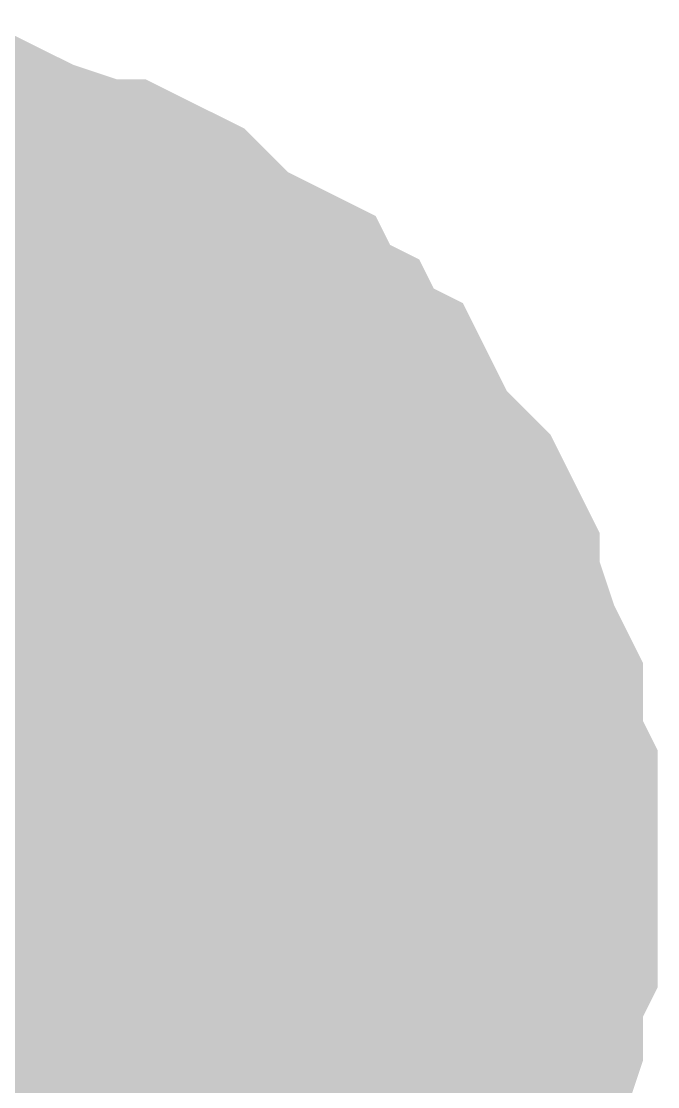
# Model space of a CAD drawing. Header units: inches. Extents: x 0 to 594, y 0 to 420.
# Drawn here: x 197.671 to 198.161, y 254.829 to 255.651 of the extents above; entities that cross this region are included whole.
import ezdxf

# ---------------------------------------------------------------- set-up
doc = ezdxf.new("R2010")
doc.units = ezdxf.units.IN
doc.layers.add('Sheet', color=255, linetype='Continuous')

msp = doc.modelspace()

# ---------------------------------------------------------------- linework, layer by layer
at = {"layer": 'Sheet'}
for points in [[(197.50724, 255.50075, 0.29972, 0.29972, 0), (197.52964, 255.50075, 0.29972, 0.29972, 0), (197.56324, 255.50075, 0.29972, 0.29972, 0), (197.58563, 255.48955, 0.29972, 0.29972, 0), (197.60803, 255.48955, 0.29972, 0.29972, 0), (197.63043, 255.48955, 0.29972, 0.29972, 0), (197.65283, 255.47835, 0.29972, 0.29972, 0), (197.68643, 255.46715, 0.29972, 0.29972, 0), (197.70882, 255.45595, 0.29972, 0.29972, 0), (197.73122, 255.45595, 0.29972, 0.29972, 0), (197.75362, 255.44475, 0.29972, 0.29972, 0), (197.76482, 255.43355, 0.29972, 0.29972, 0), (197.78722, 255.41116, 0.29972, 0.29972, 0), (197.80962, 255.39996, 0.29972, 0.29972, 0), (197.83201, 255.38876, 0.29972, 0.29972, 0), (197.84321, 255.36636, 0.29972, 0.29972, 0), (197.86561, 255.35516, 0.29972, 0.29972, 0), (197.87681, 255.33276, 0.29972, 0.29972, 0), (197.89921, 255.32157, 0.29972, 0.29972, 0), (197.91041, 255.29917, 0.29972, 0.29972, 0), (197.92161, 255.27677, 0.29972, 0.29972, 0), (197.944, 255.25437, 0.29972, 0.29972, 0), (197.9552, 255.24317, 0.29972, 0.29972, 0), (197.9664, 255.22078, 0.29972, 0.29972, 0), (197.9664, 255.19838, 0.29972, 0.29972, 0), (197.9776, 255.17598, 0.29972, 0.29972, 0), (197.9888, 255.14239, 0.29972, 0.29972, 0), (198, 255.11999, 0.29972, 0.29972, 0), (198, 255.09759, 0.29972, 0.29972, 0), (198, 255.07519, 0.29972, 0.29972, 0), (198.0112, 255.05279, 0.29972, 0.29972, 0), (198.0112, 255.0192, 0.29972, 0.29972, 0), (198.0112, 254.9968, 0.29972, 0.29972, 0)], [(197.50724, 255.50075, 0.29972, 0.29972, 0), (197.52964, 255.50075, 0.29972, 0.29972, 0), (197.56324, 255.50075, 0.29972, 0.29972, 0), (197.58563, 255.48955, 0.29972, 0.29972, 0), (197.60803, 255.48955, 0.29972, 0.29972, 0), (197.63043, 255.48955, 0.29972, 0.29972, 0), (197.65283, 255.47835, 0.29972, 0.29972, 0), (197.68643, 255.46715, 0.29972, 0.29972, 0), (197.70882, 255.45595, 0.29972, 0.29972, 0), (197.73122, 255.45595, 0.29972, 0.29972, 0), (197.75362, 255.44475, 0.29972, 0.29972, 0), (197.76482, 255.43355, 0.29972, 0.29972, 0), (197.78722, 255.41116, 0.29972, 0.29972, 0), (197.80962, 255.39996, 0.29972, 0.29972, 0), (197.83201, 255.38876, 0.29972, 0.29972, 0), (197.84321, 255.36636, 0.29972, 0.29972, 0), (197.86561, 255.35516, 0.29972, 0.29972, 0), (197.87681, 255.33276, 0.29972, 0.29972, 0), (197.89921, 255.32157, 0.29972, 0.29972, 0), (197.91041, 255.29917, 0.29972, 0.29972, 0), (197.92161, 255.27677, 0.29972, 0.29972, 0), (197.944, 255.25437, 0.29972, 0.29972, 0), (197.9552, 255.24317, 0.29972, 0.29972, 0), (197.9664, 255.22078, 0.29972, 0.29972, 0), (197.9664, 255.19838, 0.29972, 0.29972, 0), (197.9776, 255.17598, 0.29972, 0.29972, 0), (197.9888, 255.14239, 0.29972, 0.29972, 0), (198, 255.11999, 0.29972, 0.29972, 0), (198, 255.09759, 0.29972, 0.29972, 0), (198, 255.07519, 0.29972, 0.29972, 0), (198.0112, 255.05279, 0.29972, 0.29972, 0), (198.0112, 255.0192, 0.29972, 0.29972, 0), (198.0112, 254.9968, 0.29972, 0.29972, 0)], [(197.50724, 255.50075, 0.29972, 0.29972, 0), (197.52964, 255.50075, 0.29972, 0.29972, 0), (197.56324, 255.50075, 0.29972, 0.29972, 0), (197.58563, 255.48955, 0.29972, 0.29972, 0), (197.60803, 255.48955, 0.29972, 0.29972, 0), (197.63043, 255.48955, 0.29972, 0.29972, 0), (197.65283, 255.47835, 0.29972, 0.29972, 0), (197.68643, 255.46715, 0.29972, 0.29972, 0), (197.70882, 255.45595, 0.29972, 0.29972, 0), (197.73122, 255.45595, 0.29972, 0.29972, 0), (197.75362, 255.44475, 0.29972, 0.29972, 0), (197.76482, 255.43355, 0.29972, 0.29972, 0), (197.78722, 255.41116, 0.29972, 0.29972, 0), (197.80962, 255.39996, 0.29972, 0.29972, 0), (197.83201, 255.38876, 0.29972, 0.29972, 0), (197.84321, 255.36636, 0.29972, 0.29972, 0), (197.86561, 255.35516, 0.29972, 0.29972, 0), (197.87681, 255.33276, 0.29972, 0.29972, 0), (197.89921, 255.32157, 0.29972, 0.29972, 0), (197.91041, 255.29917, 0.29972, 0.29972, 0), (197.92161, 255.27677, 0.29972, 0.29972, 0), (197.944, 255.25437, 0.29972, 0.29972, 0), (197.9552, 255.24317, 0.29972, 0.29972, 0), (197.9664, 255.22078, 0.29972, 0.29972, 0), (197.9664, 255.19838, 0.29972, 0.29972, 0), (197.9776, 255.17598, 0.29972, 0.29972, 0), (197.9888, 255.14239, 0.29972, 0.29972, 0), (198, 255.11999, 0.29972, 0.29972, 0), (198, 255.09759, 0.29972, 0.29972, 0), (198, 255.07519, 0.29972, 0.29972, 0), (198.0112, 255.05279, 0.29972, 0.29972, 0), (198.0112, 255.0192, 0.29972, 0.29972, 0), (198.0112, 254.9968, 0.29972, 0.29972, 0)], [(197.50724, 255.50075, 0.29972, 0.29972, 0), (197.52964, 255.50075, 0.29972, 0.29972, 0), (197.56324, 255.50075, 0.29972, 0.29972, 0), (197.58563, 255.48955, 0.29972, 0.29972, 0), (197.60803, 255.48955, 0.29972, 0.29972, 0), (197.63043, 255.48955, 0.29972, 0.29972, 0), (197.65283, 255.47835, 0.29972, 0.29972, 0), (197.68643, 255.46715, 0.29972, 0.29972, 0), (197.70882, 255.45595, 0.29972, 0.29972, 0), (197.73122, 255.45595, 0.29972, 0.29972, 0), (197.75362, 255.44475, 0.29972, 0.29972, 0), (197.76482, 255.43355, 0.29972, 0.29972, 0), (197.78722, 255.41116, 0.29972, 0.29972, 0), (197.80962, 255.39996, 0.29972, 0.29972, 0), (197.83201, 255.38876, 0.29972, 0.29972, 0), (197.84321, 255.36636, 0.29972, 0.29972, 0), (197.86561, 255.35516, 0.29972, 0.29972, 0), (197.87681, 255.33276, 0.29972, 0.29972, 0), (197.89921, 255.32157, 0.29972, 0.29972, 0), (197.91041, 255.29917, 0.29972, 0.29972, 0), (197.92161, 255.27677, 0.29972, 0.29972, 0), (197.944, 255.25437, 0.29972, 0.29972, 0), (197.9552, 255.24317, 0.29972, 0.29972, 0), (197.9664, 255.22078, 0.29972, 0.29972, 0), (197.9664, 255.19838, 0.29972, 0.29972, 0), (197.9776, 255.17598, 0.29972, 0.29972, 0), (197.9888, 255.14239, 0.29972, 0.29972, 0), (198, 255.11999, 0.29972, 0.29972, 0), (198, 255.09759, 0.29972, 0.29972, 0), (198, 255.07519, 0.29972, 0.29972, 0), (198.0112, 255.05279, 0.29972, 0.29972, 0), (198.0112, 255.0192, 0.29972, 0.29972, 0), (198.0112, 254.9968, 0.29972, 0.29972, 0)], [(197.50724, 255.50075, 0.29972, 0.29972, 0), (197.52964, 255.50075, 0.29972, 0.29972, 0), (197.56324, 255.50075, 0.29972, 0.29972, 0), (197.58563, 255.48955, 0.29972, 0.29972, 0), (197.60803, 255.48955, 0.29972, 0.29972, 0), (197.63043, 255.48955, 0.29972, 0.29972, 0), (197.65283, 255.47835, 0.29972, 0.29972, 0), (197.68643, 255.46715, 0.29972, 0.29972, 0), (197.70882, 255.45595, 0.29972, 0.29972, 0), (197.73122, 255.45595, 0.29972, 0.29972, 0), (197.75362, 255.44475, 0.29972, 0.29972, 0), (197.76482, 255.43355, 0.29972, 0.29972, 0), (197.78722, 255.41116, 0.29972, 0.29972, 0), (197.80962, 255.39996, 0.29972, 0.29972, 0), (197.83201, 255.38876, 0.29972, 0.29972, 0), (197.84321, 255.36636, 0.29972, 0.29972, 0), (197.86561, 255.35516, 0.29972, 0.29972, 0), (197.87681, 255.33276, 0.29972, 0.29972, 0), (197.89921, 255.32157, 0.29972, 0.29972, 0), (197.91041, 255.29917, 0.29972, 0.29972, 0), (197.92161, 255.27677, 0.29972, 0.29972, 0), (197.944, 255.25437, 0.29972, 0.29972, 0), (197.9552, 255.24317, 0.29972, 0.29972, 0), (197.9664, 255.22078, 0.29972, 0.29972, 0), (197.9664, 255.19838, 0.29972, 0.29972, 0), (197.9776, 255.17598, 0.29972, 0.29972, 0), (197.9888, 255.14239, 0.29972, 0.29972, 0), (198, 255.11999, 0.29972, 0.29972, 0), (198, 255.09759, 0.29972, 0.29972, 0), (198, 255.07519, 0.29972, 0.29972, 0), (198.0112, 255.05279, 0.29972, 0.29972, 0), (198.0112, 255.0192, 0.29972, 0.29972, 0), (198.0112, 254.9968, 0.29972, 0.29972, 0)], [(197.50724, 255.50075, 0.29972, 0.29972, 0), (197.52964, 255.50075, 0.29972, 0.29972, 0), (197.56324, 255.50075, 0.29972, 0.29972, 0), (197.58563, 255.48955, 0.29972, 0.29972, 0), (197.60803, 255.48955, 0.29972, 0.29972, 0), (197.63043, 255.48955, 0.29972, 0.29972, 0), (197.65283, 255.47835, 0.29972, 0.29972, 0), (197.68643, 255.46715, 0.29972, 0.29972, 0), (197.70882, 255.45595, 0.29972, 0.29972, 0), (197.73122, 255.45595, 0.29972, 0.29972, 0), (197.75362, 255.44475, 0.29972, 0.29972, 0), (197.76482, 255.43355, 0.29972, 0.29972, 0), (197.78722, 255.41116, 0.29972, 0.29972, 0), (197.80962, 255.39996, 0.29972, 0.29972, 0), (197.83201, 255.38876, 0.29972, 0.29972, 0), (197.84321, 255.36636, 0.29972, 0.29972, 0), (197.86561, 255.35516, 0.29972, 0.29972, 0), (197.87681, 255.33276, 0.29972, 0.29972, 0), (197.89921, 255.32157, 0.29972, 0.29972, 0), (197.91041, 255.29917, 0.29972, 0.29972, 0), (197.92161, 255.27677, 0.29972, 0.29972, 0), (197.944, 255.25437, 0.29972, 0.29972, 0), (197.9552, 255.24317, 0.29972, 0.29972, 0), (197.9664, 255.22078, 0.29972, 0.29972, 0), (197.9664, 255.19838, 0.29972, 0.29972, 0), (197.9776, 255.17598, 0.29972, 0.29972, 0), (197.9888, 255.14239, 0.29972, 0.29972, 0), (198, 255.11999, 0.29972, 0.29972, 0), (198, 255.09759, 0.29972, 0.29972, 0), (198, 255.07519, 0.29972, 0.29972, 0), (198.0112, 255.05279, 0.29972, 0.29972, 0), (198.0112, 255.0192, 0.29972, 0.29972, 0), (198.0112, 254.9968, 0.29972, 0.29972, 0)], [(197.50724, 255.50075, 0.29972, 0.29972, 0), (197.52964, 255.50075, 0.29972, 0.29972, 0), (197.56324, 255.50075, 0.29972, 0.29972, 0), (197.58563, 255.48955, 0.29972, 0.29972, 0), (197.60803, 255.48955, 0.29972, 0.29972, 0), (197.63043, 255.48955, 0.29972, 0.29972, 0), (197.65283, 255.47835, 0.29972, 0.29972, 0), (197.68643, 255.46715, 0.29972, 0.29972, 0), (197.70882, 255.45595, 0.29972, 0.29972, 0), (197.73122, 255.45595, 0.29972, 0.29972, 0), (197.75362, 255.44475, 0.29972, 0.29972, 0), (197.76482, 255.43355, 0.29972, 0.29972, 0), (197.78722, 255.41116, 0.29972, 0.29972, 0), (197.80962, 255.39996, 0.29972, 0.29972, 0), (197.83201, 255.38876, 0.29972, 0.29972, 0), (197.84321, 255.36636, 0.29972, 0.29972, 0), (197.86561, 255.35516, 0.29972, 0.29972, 0), (197.87681, 255.33276, 0.29972, 0.29972, 0), (197.89921, 255.32157, 0.29972, 0.29972, 0), (197.91041, 255.29917, 0.29972, 0.29972, 0), (197.92161, 255.27677, 0.29972, 0.29972, 0), (197.944, 255.25437, 0.29972, 0.29972, 0), (197.9552, 255.24317, 0.29972, 0.29972, 0), (197.9664, 255.22078, 0.29972, 0.29972, 0), (197.9664, 255.19838, 0.29972, 0.29972, 0), (197.9776, 255.17598, 0.29972, 0.29972, 0), (197.9888, 255.14239, 0.29972, 0.29972, 0), (198, 255.11999, 0.29972, 0.29972, 0), (198, 255.09759, 0.29972, 0.29972, 0), (198, 255.07519, 0.29972, 0.29972, 0), (198.0112, 255.05279, 0.29972, 0.29972, 0), (198.0112, 255.0192, 0.29972, 0.29972, 0), (198.0112, 254.9968, 0.29972, 0.29972, 0)], [(197.60803, 255.48955, 0.09906, 0.09906, 0), (197.63043, 255.48955, 0.09906, 0.09906, 0), (197.65283, 255.47835, 0.09906, 0.09906, 0), (197.68643, 255.46715, 0.09906, 0.09906, 0), (197.70882, 255.45595, 0.09906, 0.09906, 0), (197.73122, 255.45595, 0.09906, 0.09906, 0), (197.75362, 255.44475, 0.09906, 0.09906, 0), (197.76482, 255.43355, 0.09906, 0.09906, 0), (197.78722, 255.41116, 0.09906, 0.09906, 0), (197.80962, 255.39996, 0.09906, 0.09906, 0), (197.83201, 255.38876, 0.09906, 0.09906, 0), (197.84321, 255.36636, 0.09906, 0.09906, 0), (197.86561, 255.35516, 0.09906, 0.09906, 0), (197.87681, 255.33276, 0.09906, 0.09906, 0), (197.89921, 255.32157, 0.09906, 0.09906, 0), (197.91041, 255.29917, 0.09906, 0.09906, 0), (197.92161, 255.27677, 0.09906, 0.09906, 0), (197.944, 255.25437, 0.09906, 0.09906, 0), (197.9552, 255.24317, 0.09906, 0.09906, 0), (197.9664, 255.22078, 0.09906, 0.09906, 0), (197.9664, 255.19838, 0.09906, 0.09906, 0), (197.9776, 255.17598, 0.09906, 0.09906, 0), (197.9888, 255.14239, 0.09906, 0.09906, 0), (198, 255.11999, 0.09906, 0.09906, 0), (198, 255.09759, 0.09906, 0.09906, 0), (198, 255.07519, 0.09906, 0.09906, 0), (198.0112, 255.05279, 0.09906, 0.09906, 0), (198.0112, 255.0192, 0.09906, 0.09906, 0), (198.0112, 254.9968, 0.09906, 0.09906, 0)], [(197.60803, 255.48955, 0.09906, 0.09906, 0), (197.63043, 255.48955, 0.09906, 0.09906, 0), (197.65283, 255.47835, 0.09906, 0.09906, 0), (197.68643, 255.46715, 0.09906, 0.09906, 0), (197.70882, 255.45595, 0.09906, 0.09906, 0), (197.73122, 255.45595, 0.09906, 0.09906, 0), (197.75362, 255.44475, 0.09906, 0.09906, 0), (197.76482, 255.43355, 0.09906, 0.09906, 0), (197.78722, 255.41116, 0.09906, 0.09906, 0), (197.80962, 255.39996, 0.09906, 0.09906, 0), (197.83201, 255.38876, 0.09906, 0.09906, 0), (197.84321, 255.36636, 0.09906, 0.09906, 0), (197.86561, 255.35516, 0.09906, 0.09906, 0), (197.87681, 255.33276, 0.09906, 0.09906, 0), (197.89921, 255.32157, 0.09906, 0.09906, 0), (197.91041, 255.29917, 0.09906, 0.09906, 0), (197.92161, 255.27677, 0.09906, 0.09906, 0), (197.944, 255.25437, 0.09906, 0.09906, 0), (197.9552, 255.24317, 0.09906, 0.09906, 0), (197.9664, 255.22078, 0.09906, 0.09906, 0), (197.9664, 255.19838, 0.09906, 0.09906, 0), (197.9776, 255.17598, 0.09906, 0.09906, 0), (197.9888, 255.14239, 0.09906, 0.09906, 0), (198, 255.11999, 0.09906, 0.09906, 0), (198, 255.09759, 0.09906, 0.09906, 0), (198, 255.07519, 0.09906, 0.09906, 0), (198.0112, 255.05279, 0.09906, 0.09906, 0), (198.0112, 255.0192, 0.09906, 0.09906, 0), (198.0112, 254.9968, 0.09906, 0.09906, 0)], [(197.60803, 255.48955, 0.09906, 0.09906, 0), (197.63043, 255.48955, 0.09906, 0.09906, 0), (197.65283, 255.47835, 0.09906, 0.09906, 0), (197.68643, 255.46715, 0.09906, 0.09906, 0), (197.70882, 255.45595, 0.09906, 0.09906, 0), (197.73122, 255.45595, 0.09906, 0.09906, 0), (197.75362, 255.44475, 0.09906, 0.09906, 0), (197.76482, 255.43355, 0.09906, 0.09906, 0), (197.78722, 255.41116, 0.09906, 0.09906, 0), (197.80962, 255.39996, 0.09906, 0.09906, 0), (197.83201, 255.38876, 0.09906, 0.09906, 0), (197.84321, 255.36636, 0.09906, 0.09906, 0), (197.86561, 255.35516, 0.09906, 0.09906, 0), (197.87681, 255.33276, 0.09906, 0.09906, 0), (197.89921, 255.32157, 0.09906, 0.09906, 0), (197.91041, 255.29917, 0.09906, 0.09906, 0), (197.92161, 255.27677, 0.09906, 0.09906, 0), (197.944, 255.25437, 0.09906, 0.09906, 0), (197.9552, 255.24317, 0.09906, 0.09906, 0), (197.9664, 255.22078, 0.09906, 0.09906, 0), (197.9664, 255.19838, 0.09906, 0.09906, 0), (197.9776, 255.17598, 0.09906, 0.09906, 0), (197.9888, 255.14239, 0.09906, 0.09906, 0), (198, 255.11999, 0.09906, 0.09906, 0), (198, 255.09759, 0.09906, 0.09906, 0), (198, 255.07519, 0.09906, 0.09906, 0), (198.0112, 255.05279, 0.09906, 0.09906, 0), (198.0112, 255.0192, 0.09906, 0.09906, 0), (198.0112, 254.9968, 0.09906, 0.09906, 0)], [(197.60803, 255.48955, 0.09906, 0.09906, 0), (197.63043, 255.48955, 0.09906, 0.09906, 0), (197.65283, 255.47835, 0.09906, 0.09906, 0), (197.68643, 255.46715, 0.09906, 0.09906, 0), (197.70882, 255.45595, 0.09906, 0.09906, 0), (197.73122, 255.45595, 0.09906, 0.09906, 0), (197.75362, 255.44475, 0.09906, 0.09906, 0), (197.76482, 255.43355, 0.09906, 0.09906, 0), (197.78722, 255.41116, 0.09906, 0.09906, 0), (197.80962, 255.39996, 0.09906, 0.09906, 0), (197.83201, 255.38876, 0.09906, 0.09906, 0), (197.84321, 255.36636, 0.09906, 0.09906, 0), (197.86561, 255.35516, 0.09906, 0.09906, 0), (197.87681, 255.33276, 0.09906, 0.09906, 0), (197.89921, 255.32157, 0.09906, 0.09906, 0), (197.91041, 255.29917, 0.09906, 0.09906, 0), (197.92161, 255.27677, 0.09906, 0.09906, 0), (197.944, 255.25437, 0.09906, 0.09906, 0), (197.9552, 255.24317, 0.09906, 0.09906, 0), (197.9664, 255.22078, 0.09906, 0.09906, 0), (197.9664, 255.19838, 0.09906, 0.09906, 0), (197.9776, 255.17598, 0.09906, 0.09906, 0), (197.9888, 255.14239, 0.09906, 0.09906, 0), (198, 255.11999, 0.09906, 0.09906, 0), (198, 255.09759, 0.09906, 0.09906, 0), (198, 255.07519, 0.09906, 0.09906, 0), (198.0112, 255.05279, 0.09906, 0.09906, 0), (198.0112, 255.0192, 0.09906, 0.09906, 0), (198.0112, 254.9968, 0.09906, 0.09906, 0)], [(197.60803, 255.48955, 0.09906, 0.09906, 0), (197.63043, 255.48955, 0.09906, 0.09906, 0), (197.65283, 255.47835, 0.09906, 0.09906, 0), (197.68643, 255.46715, 0.09906, 0.09906, 0), (197.70882, 255.45595, 0.09906, 0.09906, 0), (197.73122, 255.45595, 0.09906, 0.09906, 0), (197.75362, 255.44475, 0.09906, 0.09906, 0), (197.76482, 255.43355, 0.09906, 0.09906, 0), (197.78722, 255.41116, 0.09906, 0.09906, 0), (197.80962, 255.39996, 0.09906, 0.09906, 0), (197.83201, 255.38876, 0.09906, 0.09906, 0), (197.84321, 255.36636, 0.09906, 0.09906, 0), (197.86561, 255.35516, 0.09906, 0.09906, 0), (197.87681, 255.33276, 0.09906, 0.09906, 0), (197.89921, 255.32157, 0.09906, 0.09906, 0), (197.91041, 255.29917, 0.09906, 0.09906, 0), (197.92161, 255.27677, 0.09906, 0.09906, 0), (197.944, 255.25437, 0.09906, 0.09906, 0), (197.9552, 255.24317, 0.09906, 0.09906, 0), (197.9664, 255.22078, 0.09906, 0.09906, 0), (197.9664, 255.19838, 0.09906, 0.09906, 0), (197.9776, 255.17598, 0.09906, 0.09906, 0), (197.9888, 255.14239, 0.09906, 0.09906, 0), (198, 255.11999, 0.09906, 0.09906, 0), (198, 255.09759, 0.09906, 0.09906, 0), (198, 255.07519, 0.09906, 0.09906, 0), (198.0112, 255.05279, 0.09906, 0.09906, 0), (198.0112, 255.0192, 0.09906, 0.09906, 0), (198.0112, 254.9968, 0.09906, 0.09906, 0)], [(197.60803, 255.48955, 0.09906, 0.09906, 0), (197.63043, 255.48955, 0.09906, 0.09906, 0), (197.65283, 255.47835, 0.09906, 0.09906, 0), (197.68643, 255.46715, 0.09906, 0.09906, 0), (197.70882, 255.45595, 0.09906, 0.09906, 0), (197.73122, 255.45595, 0.09906, 0.09906, 0), (197.75362, 255.44475, 0.09906, 0.09906, 0), (197.76482, 255.43355, 0.09906, 0.09906, 0), (197.78722, 255.41116, 0.09906, 0.09906, 0), (197.80962, 255.39996, 0.09906, 0.09906, 0), (197.83201, 255.38876, 0.09906, 0.09906, 0), (197.84321, 255.36636, 0.09906, 0.09906, 0), (197.86561, 255.35516, 0.09906, 0.09906, 0), (197.87681, 255.33276, 0.09906, 0.09906, 0), (197.89921, 255.32157, 0.09906, 0.09906, 0), (197.91041, 255.29917, 0.09906, 0.09906, 0), (197.92161, 255.27677, 0.09906, 0.09906, 0), (197.944, 255.25437, 0.09906, 0.09906, 0), (197.9552, 255.24317, 0.09906, 0.09906, 0), (197.9664, 255.22078, 0.09906, 0.09906, 0), (197.9664, 255.19838, 0.09906, 0.09906, 0), (197.9776, 255.17598, 0.09906, 0.09906, 0), (197.9888, 255.14239, 0.09906, 0.09906, 0), (198, 255.11999, 0.09906, 0.09906, 0), (198, 255.09759, 0.09906, 0.09906, 0), (198, 255.07519, 0.09906, 0.09906, 0), (198.0112, 255.05279, 0.09906, 0.09906, 0), (198.0112, 255.0192, 0.09906, 0.09906, 0), (198.0112, 254.9968, 0.09906, 0.09906, 0)], [(197.60803, 255.48955, 0.09906, 0.09906, 0), (197.63043, 255.48955, 0.09906, 0.09906, 0), (197.65283, 255.47835, 0.09906, 0.09906, 0), (197.68643, 255.46715, 0.09906, 0.09906, 0), (197.70882, 255.45595, 0.09906, 0.09906, 0), (197.73122, 255.45595, 0.09906, 0.09906, 0), (197.75362, 255.44475, 0.09906, 0.09906, 0), (197.76482, 255.43355, 0.09906, 0.09906, 0), (197.78722, 255.41116, 0.09906, 0.09906, 0), (197.80962, 255.39996, 0.09906, 0.09906, 0), (197.83201, 255.38876, 0.09906, 0.09906, 0), (197.84321, 255.36636, 0.09906, 0.09906, 0), (197.86561, 255.35516, 0.09906, 0.09906, 0), (197.87681, 255.33276, 0.09906, 0.09906, 0), (197.89921, 255.32157, 0.09906, 0.09906, 0), (197.91041, 255.29917, 0.09906, 0.09906, 0), (197.92161, 255.27677, 0.09906, 0.09906, 0), (197.944, 255.25437, 0.09906, 0.09906, 0), (197.9552, 255.24317, 0.09906, 0.09906, 0), (197.9664, 255.22078, 0.09906, 0.09906, 0), (197.9664, 255.19838, 0.09906, 0.09906, 0), (197.9776, 255.17598, 0.09906, 0.09906, 0), (197.9888, 255.14239, 0.09906, 0.09906, 0), (198, 255.11999, 0.09906, 0.09906, 0), (198, 255.09759, 0.09906, 0.09906, 0), (198, 255.07519, 0.09906, 0.09906, 0), (198.0112, 255.05279, 0.09906, 0.09906, 0), (198.0112, 255.0192, 0.09906, 0.09906, 0), (198.0112, 254.9968, 0.09906, 0.09906, 0)], [(198.0112, 254.9968, 0.29972, 0.29972, 0), (198.0112, 254.9744, 0.29972, 0.29972, 0), (198.0112, 254.94081, 0.29972, 0.29972, 0), (198, 254.91841, 0.29972, 0.29972, 0), (198, 254.89601, 0.29972, 0.29972, 0), (198, 254.87361, 0.29972, 0.29972, 0), (197.9888, 254.84002, 0.29972, 0.29972, 0), (197.9776, 254.81762, 0.29972, 0.29972, 0), (197.9664, 254.79522, 0.29972, 0.29972, 0), (197.9664, 254.77282, 0.29972, 0.29972, 0), (197.9552, 254.75043, 0.29972, 0.29972, 0), (197.944, 254.72803, 0.29972, 0.29972, 0), (197.92161, 254.70563, 0.29972, 0.29972, 0), (197.91041, 254.69443, 0.29972, 0.29972, 0), (197.89921, 254.67204, 0.29972, 0.29972, 0)], [(198.0112, 254.9968, 0.29972, 0.29972, 0), (198.0112, 254.9744, 0.29972, 0.29972, 0), (198.0112, 254.94081, 0.29972, 0.29972, 0), (198, 254.91841, 0.29972, 0.29972, 0), (198, 254.89601, 0.29972, 0.29972, 0), (198, 254.87361, 0.29972, 0.29972, 0), (197.9888, 254.84002, 0.29972, 0.29972, 0), (197.9776, 254.81762, 0.29972, 0.29972, 0), (197.9664, 254.79522, 0.29972, 0.29972, 0), (197.9664, 254.77282, 0.29972, 0.29972, 0), (197.9552, 254.75043, 0.29972, 0.29972, 0), (197.944, 254.72803, 0.29972, 0.29972, 0), (197.92161, 254.70563, 0.29972, 0.29972, 0), (197.91041, 254.69443, 0.29972, 0.29972, 0), (197.89921, 254.67204, 0.29972, 0.29972, 0)], [(198.0112, 254.9968, 0.29972, 0.29972, 0), (198.0112, 254.9744, 0.29972, 0.29972, 0), (198.0112, 254.94081, 0.29972, 0.29972, 0), (198, 254.91841, 0.29972, 0.29972, 0), (198, 254.89601, 0.29972, 0.29972, 0), (198, 254.87361, 0.29972, 0.29972, 0), (197.9888, 254.84002, 0.29972, 0.29972, 0), (197.9776, 254.81762, 0.29972, 0.29972, 0), (197.9664, 254.79522, 0.29972, 0.29972, 0), (197.9664, 254.77282, 0.29972, 0.29972, 0), (197.9552, 254.75043, 0.29972, 0.29972, 0), (197.944, 254.72803, 0.29972, 0.29972, 0), (197.92161, 254.70563, 0.29972, 0.29972, 0), (197.91041, 254.69443, 0.29972, 0.29972, 0), (197.89921, 254.67204, 0.29972, 0.29972, 0)], [(198.0112, 254.9968, 0.29972, 0.29972, 0), (198.0112, 254.9744, 0.29972, 0.29972, 0), (198.0112, 254.94081, 0.29972, 0.29972, 0), (198, 254.91841, 0.29972, 0.29972, 0), (198, 254.89601, 0.29972, 0.29972, 0), (198, 254.87361, 0.29972, 0.29972, 0), (197.9888, 254.84002, 0.29972, 0.29972, 0), (197.9776, 254.81762, 0.29972, 0.29972, 0), (197.9664, 254.79522, 0.29972, 0.29972, 0), (197.9664, 254.77282, 0.29972, 0.29972, 0), (197.9552, 254.75043, 0.29972, 0.29972, 0), (197.944, 254.72803, 0.29972, 0.29972, 0), (197.92161, 254.70563, 0.29972, 0.29972, 0), (197.91041, 254.69443, 0.29972, 0.29972, 0), (197.89921, 254.67204, 0.29972, 0.29972, 0)], [(198.0112, 254.9968, 0.29972, 0.29972, 0), (198.0112, 254.9744, 0.29972, 0.29972, 0), (198.0112, 254.94081, 0.29972, 0.29972, 0), (198, 254.91841, 0.29972, 0.29972, 0), (198, 254.89601, 0.29972, 0.29972, 0), (198, 254.87361, 0.29972, 0.29972, 0), (197.9888, 254.84002, 0.29972, 0.29972, 0), (197.9776, 254.81762, 0.29972, 0.29972, 0), (197.9664, 254.79522, 0.29972, 0.29972, 0), (197.9664, 254.77282, 0.29972, 0.29972, 0), (197.9552, 254.75043, 0.29972, 0.29972, 0), (197.944, 254.72803, 0.29972, 0.29972, 0), (197.92161, 254.70563, 0.29972, 0.29972, 0), (197.91041, 254.69443, 0.29972, 0.29972, 0), (197.89921, 254.67204, 0.29972, 0.29972, 0)], [(198.0112, 254.9968, 0.29972, 0.29972, 0), (198.0112, 254.9744, 0.29972, 0.29972, 0), (198.0112, 254.94081, 0.29972, 0.29972, 0), (198, 254.91841, 0.29972, 0.29972, 0), (198, 254.89601, 0.29972, 0.29972, 0), (198, 254.87361, 0.29972, 0.29972, 0), (197.9888, 254.84002, 0.29972, 0.29972, 0), (197.9776, 254.81762, 0.29972, 0.29972, 0), (197.9664, 254.79522, 0.29972, 0.29972, 0), (197.9664, 254.77282, 0.29972, 0.29972, 0), (197.9552, 254.75043, 0.29972, 0.29972, 0), (197.944, 254.72803, 0.29972, 0.29972, 0), (197.92161, 254.70563, 0.29972, 0.29972, 0), (197.91041, 254.69443, 0.29972, 0.29972, 0), (197.89921, 254.67204, 0.29972, 0.29972, 0)], [(198.0112, 254.9968, 0.29972, 0.29972, 0), (198.0112, 254.9744, 0.29972, 0.29972, 0), (198.0112, 254.94081, 0.29972, 0.29972, 0), (198, 254.91841, 0.29972, 0.29972, 0), (198, 254.89601, 0.29972, 0.29972, 0), (198, 254.87361, 0.29972, 0.29972, 0), (197.9888, 254.84002, 0.29972, 0.29972, 0), (197.9776, 254.81762, 0.29972, 0.29972, 0), (197.9664, 254.79522, 0.29972, 0.29972, 0), (197.9664, 254.77282, 0.29972, 0.29972, 0), (197.9552, 254.75043, 0.29972, 0.29972, 0), (197.944, 254.72803, 0.29972, 0.29972, 0), (197.92161, 254.70563, 0.29972, 0.29972, 0), (197.91041, 254.69443, 0.29972, 0.29972, 0), (197.89921, 254.67204, 0.29972, 0.29972, 0)], [(198.0112, 254.9968, 0.29972, 0.29972, 0), (198.0112, 254.9968, 0.29972, 0.29972, 0), (198.0112, 254.9968, 0.29972, 0.29972, 0), (198.0112, 254.9968, 0.29972, 0.29972, 0), (198.0112, 254.9968, 0.29972, 0.29972, 0), (198.0112, 254.9968, 0.29972, 0.29972, 0), (198.0112, 254.9968, 0.29972, 0.29972, 0), (198.0112, 254.9968, 0.29972, 0.29972, 0), (198.0112, 254.9968, 0.29972, 0.29972, 0), (198.0112, 254.9968, 0.29972, 0.29972, 0), (198.0112, 254.9968, 0.29972, 0.29972, 0), (198.0112, 254.9968, 0.29972, 0.29972, 0), (198.0112, 254.9968, 0.29972, 0.29972, 0), (198.0112, 254.9968, 0.29972, 0.29972, 0), (198.0112, 254.9968, 0.29972, 0.29972, 0), (198.0112, 254.9968, 0.29972, 0.29972, 0), (198.0112, 254.9968, 0.29972, 0.29972, 0), (198.0112, 254.9968, 0.29972, 0.29972, 0), (198.0112, 254.9968, 0.29972, 0.29972, 0), (198.0112, 254.9968, 0.29972, 0.29972, 0), (198.0112, 254.9968, 0.29972, 0.29972, 0), (198.0112, 254.9968, 0.29972, 0.29972, 0), (198.0112, 254.9968, 0.29972, 0.29972, 0), (198.0112, 254.9968, 0.29972, 0.29972, 0), (198.0112, 254.9968, 0.29972, 0.29972, 0), (198.0112, 254.9968, 0.29972, 0.29972, 0), (198.0112, 254.9968, 0.29972, 0.29972, 0), (198.0112, 254.9968, 0.29972, 0.29972, 0), (198.0112, 254.9968, 0.29972, 0.29972, 0), (198.0112, 254.9968, 0.29972, 0.29972, 0), (198.0112, 254.9968, 0.29972, 0.29972, 0), (198.0112, 254.9968, 0.29972, 0.29972, 0), (198.0112, 254.9968, 0.29972, 0.29972, 0)], [(198.0112, 254.9968, 0.29972, 0.29972, 0), (198.0112, 254.9968, 0.29972, 0.29972, 0)], [(198.0112, 254.9968, 0.29972, 0.29972, 0), (198.0112, 254.9968, 0.29972, 0.29972, 0), (198.0112, 254.9968, 0.29972, 0.29972, 0), (198.0112, 254.9968, 0.29972, 0.29972, 0), (198.0112, 254.9968, 0.29972, 0.29972, 0), (198.0112, 254.9968, 0.29972, 0.29972, 0), (198.0112, 254.9968, 0.29972, 0.29972, 0), (198.0112, 254.9968, 0.29972, 0.29972, 0), (198.0112, 254.9968, 0.29972, 0.29972, 0), (198.0112, 254.9968, 0.29972, 0.29972, 0), (198.0112, 254.9968, 0.29972, 0.29972, 0), (198.0112, 254.9968, 0.29972, 0.29972, 0), (198.0112, 254.9968, 0.29972, 0.29972, 0), (198.0112, 254.9968, 0.29972, 0.29972, 0), (198.0112, 254.9968, 0.29972, 0.29972, 0), (198.0112, 254.9968, 0.29972, 0.29972, 0), (198.0112, 254.9968, 0.29972, 0.29972, 0), (198.0112, 254.9968, 0.29972, 0.29972, 0), (198.0112, 254.9968, 0.29972, 0.29972, 0), (198.0112, 254.9968, 0.29972, 0.29972, 0), (198.0112, 254.9968, 0.29972, 0.29972, 0), (198.0112, 254.9968, 0.29972, 0.29972, 0), (198.0112, 254.9968, 0.29972, 0.29972, 0), (198.0112, 254.9968, 0.29972, 0.29972, 0), (198.0112, 254.9968, 0.29972, 0.29972, 0), (198.0112, 254.9968, 0.29972, 0.29972, 0), (198.0112, 254.9968, 0.29972, 0.29972, 0), (198.0112, 254.9968, 0.29972, 0.29972, 0), (198.0112, 254.9968, 0.29972, 0.29972, 0), (198.0112, 254.9968, 0.29972, 0.29972, 0), (198.0112, 254.9968, 0.29972, 0.29972, 0), (198.0112, 254.9968, 0.29972, 0.29972, 0), (198.0112, 254.9968, 0.29972, 0.29972, 0)], [(198.0112, 254.9968, 0.29972, 0.29972, 0), (198.0112, 254.9968, 0.29972, 0.29972, 0)], [(198.0112, 254.9968, 0.29972, 0.29972, 0), (198.0112, 254.9968, 0.29972, 0.29972, 0), (198.0112, 254.9968, 0.29972, 0.29972, 0), (198.0112, 254.9968, 0.29972, 0.29972, 0), (198.0112, 254.9968, 0.29972, 0.29972, 0), (198.0112, 254.9968, 0.29972, 0.29972, 0), (198.0112, 254.9968, 0.29972, 0.29972, 0), (198.0112, 254.9968, 0.29972, 0.29972, 0), (198.0112, 254.9968, 0.29972, 0.29972, 0), (198.0112, 254.9968, 0.29972, 0.29972, 0), (198.0112, 254.9968, 0.29972, 0.29972, 0), (198.0112, 254.9968, 0.29972, 0.29972, 0), (198.0112, 254.9968, 0.29972, 0.29972, 0), (198.0112, 254.9968, 0.29972, 0.29972, 0), (198.0112, 254.9968, 0.29972, 0.29972, 0), (198.0112, 254.9968, 0.29972, 0.29972, 0), (198.0112, 254.9968, 0.29972, 0.29972, 0), (198.0112, 254.9968, 0.29972, 0.29972, 0), (198.0112, 254.9968, 0.29972, 0.29972, 0), (198.0112, 254.9968, 0.29972, 0.29972, 0), (198.0112, 254.9968, 0.29972, 0.29972, 0), (198.0112, 254.9968, 0.29972, 0.29972, 0), (198.0112, 254.9968, 0.29972, 0.29972, 0), (198.0112, 254.9968, 0.29972, 0.29972, 0), (198.0112, 254.9968, 0.29972, 0.29972, 0), (198.0112, 254.9968, 0.29972, 0.29972, 0), (198.0112, 254.9968, 0.29972, 0.29972, 0), (198.0112, 254.9968, 0.29972, 0.29972, 0), (198.0112, 254.9968, 0.29972, 0.29972, 0), (198.0112, 254.9968, 0.29972, 0.29972, 0), (198.0112, 254.9968, 0.29972, 0.29972, 0), (198.0112, 254.9968, 0.29972, 0.29972, 0), (198.0112, 254.9968, 0.29972, 0.29972, 0)], [(198.0112, 254.9968, 0.29972, 0.29972, 0), (198.0112, 254.9968, 0.29972, 0.29972, 0)], [(198.0112, 254.9968, 0.29972, 0.29972, 0), (198.0112, 254.9968, 0.29972, 0.29972, 0), (198.0112, 254.9968, 0.29972, 0.29972, 0), (198.0112, 254.9968, 0.29972, 0.29972, 0), (198.0112, 254.9968, 0.29972, 0.29972, 0), (198.0112, 254.9968, 0.29972, 0.29972, 0), (198.0112, 254.9968, 0.29972, 0.29972, 0), (198.0112, 254.9968, 0.29972, 0.29972, 0), (198.0112, 254.9968, 0.29972, 0.29972, 0), (198.0112, 254.9968, 0.29972, 0.29972, 0), (198.0112, 254.9968, 0.29972, 0.29972, 0), (198.0112, 254.9968, 0.29972, 0.29972, 0), (198.0112, 254.9968, 0.29972, 0.29972, 0), (198.0112, 254.9968, 0.29972, 0.29972, 0), (198.0112, 254.9968, 0.29972, 0.29972, 0), (198.0112, 254.9968, 0.29972, 0.29972, 0), (198.0112, 254.9968, 0.29972, 0.29972, 0), (198.0112, 254.9968, 0.29972, 0.29972, 0), (198.0112, 254.9968, 0.29972, 0.29972, 0), (198.0112, 254.9968, 0.29972, 0.29972, 0), (198.0112, 254.9968, 0.29972, 0.29972, 0), (198.0112, 254.9968, 0.29972, 0.29972, 0), (198.0112, 254.9968, 0.29972, 0.29972, 0), (198.0112, 254.9968, 0.29972, 0.29972, 0), (198.0112, 254.9968, 0.29972, 0.29972, 0), (198.0112, 254.9968, 0.29972, 0.29972, 0), (198.0112, 254.9968, 0.29972, 0.29972, 0), (198.0112, 254.9968, 0.29972, 0.29972, 0), (198.0112, 254.9968, 0.29972, 0.29972, 0), (198.0112, 254.9968, 0.29972, 0.29972, 0), (198.0112, 254.9968, 0.29972, 0.29972, 0), (198.0112, 254.9968, 0.29972, 0.29972, 0), (198.0112, 254.9968, 0.29972, 0.29972, 0)], [(198.0112, 254.9968, 0.29972, 0.29972, 0), (198.0112, 254.9968, 0.29972, 0.29972, 0)], [(198.0112, 254.9968, 0.29972, 0.29972, 0), (198.0112, 254.9968, 0.29972, 0.29972, 0), (198.0112, 254.9968, 0.29972, 0.29972, 0), (198.0112, 254.9968, 0.29972, 0.29972, 0), (198.0112, 254.9968, 0.29972, 0.29972, 0), (198.0112, 254.9968, 0.29972, 0.29972, 0), (198.0112, 254.9968, 0.29972, 0.29972, 0), (198.0112, 254.9968, 0.29972, 0.29972, 0), (198.0112, 254.9968, 0.29972, 0.29972, 0), (198.0112, 254.9968, 0.29972, 0.29972, 0), (198.0112, 254.9968, 0.29972, 0.29972, 0), (198.0112, 254.9968, 0.29972, 0.29972, 0), (198.0112, 254.9968, 0.29972, 0.29972, 0), (198.0112, 254.9968, 0.29972, 0.29972, 0), (198.0112, 254.9968, 0.29972, 0.29972, 0), (198.0112, 254.9968, 0.29972, 0.29972, 0), (198.0112, 254.9968, 0.29972, 0.29972, 0), (198.0112, 254.9968, 0.29972, 0.29972, 0), (198.0112, 254.9968, 0.29972, 0.29972, 0), (198.0112, 254.9968, 0.29972, 0.29972, 0), (198.0112, 254.9968, 0.29972, 0.29972, 0), (198.0112, 254.9968, 0.29972, 0.29972, 0), (198.0112, 254.9968, 0.29972, 0.29972, 0), (198.0112, 254.9968, 0.29972, 0.29972, 0), (198.0112, 254.9968, 0.29972, 0.29972, 0), (198.0112, 254.9968, 0.29972, 0.29972, 0), (198.0112, 254.9968, 0.29972, 0.29972, 0), (198.0112, 254.9968, 0.29972, 0.29972, 0), (198.0112, 254.9968, 0.29972, 0.29972, 0), (198.0112, 254.9968, 0.29972, 0.29972, 0), (198.0112, 254.9968, 0.29972, 0.29972, 0), (198.0112, 254.9968, 0.29972, 0.29972, 0), (198.0112, 254.9968, 0.29972, 0.29972, 0)], [(198.0112, 254.9968, 0.29972, 0.29972, 0), (198.0112, 254.9968, 0.29972, 0.29972, 0)], [(198.0112, 254.9968, 0.29972, 0.29972, 0), (198.0112, 254.9968, 0.29972, 0.29972, 0), (198.0112, 254.9968, 0.29972, 0.29972, 0), (198.0112, 254.9968, 0.29972, 0.29972, 0), (198.0112, 254.9968, 0.29972, 0.29972, 0), (198.0112, 254.9968, 0.29972, 0.29972, 0), (198.0112, 254.9968, 0.29972, 0.29972, 0), (198.0112, 254.9968, 0.29972, 0.29972, 0), (198.0112, 254.9968, 0.29972, 0.29972, 0), (198.0112, 254.9968, 0.29972, 0.29972, 0), (198.0112, 254.9968, 0.29972, 0.29972, 0), (198.0112, 254.9968, 0.29972, 0.29972, 0), (198.0112, 254.9968, 0.29972, 0.29972, 0), (198.0112, 254.9968, 0.29972, 0.29972, 0), (198.0112, 254.9968, 0.29972, 0.29972, 0), (198.0112, 254.9968, 0.29972, 0.29972, 0), (198.0112, 254.9968, 0.29972, 0.29972, 0), (198.0112, 254.9968, 0.29972, 0.29972, 0), (198.0112, 254.9968, 0.29972, 0.29972, 0), (198.0112, 254.9968, 0.29972, 0.29972, 0), (198.0112, 254.9968, 0.29972, 0.29972, 0), (198.0112, 254.9968, 0.29972, 0.29972, 0), (198.0112, 254.9968, 0.29972, 0.29972, 0), (198.0112, 254.9968, 0.29972, 0.29972, 0), (198.0112, 254.9968, 0.29972, 0.29972, 0), (198.0112, 254.9968, 0.29972, 0.29972, 0), (198.0112, 254.9968, 0.29972, 0.29972, 0), (198.0112, 254.9968, 0.29972, 0.29972, 0), (198.0112, 254.9968, 0.29972, 0.29972, 0), (198.0112, 254.9968, 0.29972, 0.29972, 0), (198.0112, 254.9968, 0.29972, 0.29972, 0), (198.0112, 254.9968, 0.29972, 0.29972, 0), (198.0112, 254.9968, 0.29972, 0.29972, 0)], [(198.0112, 254.9968, 0.29972, 0.29972, 0), (198.0112, 254.9968, 0.29972, 0.29972, 0)], [(198.0112, 254.9968, 0.29972, 0.29972, 0), (198.0112, 254.9968, 0.29972, 0.29972, 0), (198.0112, 254.9968, 0.29972, 0.29972, 0), (198.0112, 254.9968, 0.29972, 0.29972, 0), (198.0112, 254.9968, 0.29972, 0.29972, 0), (198.0112, 254.9968, 0.29972, 0.29972, 0), (198.0112, 254.9968, 0.29972, 0.29972, 0), (198.0112, 254.9968, 0.29972, 0.29972, 0), (198.0112, 254.9968, 0.29972, 0.29972, 0), (198.0112, 254.9968, 0.29972, 0.29972, 0), (198.0112, 254.9968, 0.29972, 0.29972, 0), (198.0112, 254.9968, 0.29972, 0.29972, 0), (198.0112, 254.9968, 0.29972, 0.29972, 0), (198.0112, 254.9968, 0.29972, 0.29972, 0), (198.0112, 254.9968, 0.29972, 0.29972, 0), (198.0112, 254.9968, 0.29972, 0.29972, 0), (198.0112, 254.9968, 0.29972, 0.29972, 0), (198.0112, 254.9968, 0.29972, 0.29972, 0), (198.0112, 254.9968, 0.29972, 0.29972, 0), (198.0112, 254.9968, 0.29972, 0.29972, 0), (198.0112, 254.9968, 0.29972, 0.29972, 0), (198.0112, 254.9968, 0.29972, 0.29972, 0), (198.0112, 254.9968, 0.29972, 0.29972, 0), (198.0112, 254.9968, 0.29972, 0.29972, 0), (198.0112, 254.9968, 0.29972, 0.29972, 0), (198.0112, 254.9968, 0.29972, 0.29972, 0), (198.0112, 254.9968, 0.29972, 0.29972, 0), (198.0112, 254.9968, 0.29972, 0.29972, 0), (198.0112, 254.9968, 0.29972, 0.29972, 0), (198.0112, 254.9968, 0.29972, 0.29972, 0), (198.0112, 254.9968, 0.29972, 0.29972, 0), (198.0112, 254.9968, 0.29972, 0.29972, 0), (198.0112, 254.9968, 0.29972, 0.29972, 0)], [(198.0112, 254.9968, 0.29972, 0.29972, 0), (198.0112, 254.9968, 0.29972, 0.29972, 0)], [(198.0112, 254.9968, 0.09906, 0.09906, 0), (198.0112, 254.9744, 0.09906, 0.09906, 0), (198.0112, 254.94081, 0.09906, 0.09906, 0), (198, 254.91841, 0.09906, 0.09906, 0), (198, 254.89601, 0.09906, 0.09906, 0), (198, 254.87361, 0.09906, 0.09906, 0), (197.9888, 254.84002, 0.09906, 0.09906, 0), (197.9776, 254.81762, 0.09906, 0.09906, 0), (197.9664, 254.79522, 0.09906, 0.09906, 0), (197.9664, 254.77282, 0.09906, 0.09906, 0)], [(198.0112, 254.9968, 0.09906, 0.09906, 0), (198.0112, 254.9744, 0.09906, 0.09906, 0), (198.0112, 254.94081, 0.09906, 0.09906, 0), (198, 254.91841, 0.09906, 0.09906, 0), (198, 254.89601, 0.09906, 0.09906, 0), (198, 254.87361, 0.09906, 0.09906, 0), (197.9888, 254.84002, 0.09906, 0.09906, 0), (197.9776, 254.81762, 0.09906, 0.09906, 0), (197.9664, 254.79522, 0.09906, 0.09906, 0), (197.9664, 254.77282, 0.09906, 0.09906, 0)], [(198.0112, 254.9968, 0.09906, 0.09906, 0), (198.0112, 254.9744, 0.09906, 0.09906, 0), (198.0112, 254.94081, 0.09906, 0.09906, 0), (198, 254.91841, 0.09906, 0.09906, 0), (198, 254.89601, 0.09906, 0.09906, 0), (198, 254.87361, 0.09906, 0.09906, 0), (197.9888, 254.84002, 0.09906, 0.09906, 0), (197.9776, 254.81762, 0.09906, 0.09906, 0), (197.9664, 254.79522, 0.09906, 0.09906, 0), (197.9664, 254.77282, 0.09906, 0.09906, 0)], [(198.0112, 254.9968, 0.09906, 0.09906, 0), (198.0112, 254.9744, 0.09906, 0.09906, 0), (198.0112, 254.94081, 0.09906, 0.09906, 0), (198, 254.91841, 0.09906, 0.09906, 0), (198, 254.89601, 0.09906, 0.09906, 0), (198, 254.87361, 0.09906, 0.09906, 0), (197.9888, 254.84002, 0.09906, 0.09906, 0), (197.9776, 254.81762, 0.09906, 0.09906, 0), (197.9664, 254.79522, 0.09906, 0.09906, 0), (197.9664, 254.77282, 0.09906, 0.09906, 0)], [(198.0112, 254.9968, 0.09906, 0.09906, 0), (198.0112, 254.9744, 0.09906, 0.09906, 0), (198.0112, 254.94081, 0.09906, 0.09906, 0), (198, 254.91841, 0.09906, 0.09906, 0), (198, 254.89601, 0.09906, 0.09906, 0), (198, 254.87361, 0.09906, 0.09906, 0), (197.9888, 254.84002, 0.09906, 0.09906, 0), (197.9776, 254.81762, 0.09906, 0.09906, 0), (197.9664, 254.79522, 0.09906, 0.09906, 0), (197.9664, 254.77282, 0.09906, 0.09906, 0)], [(198.0112, 254.9968, 0.09906, 0.09906, 0), (198.0112, 254.9744, 0.09906, 0.09906, 0), (198.0112, 254.94081, 0.09906, 0.09906, 0), (198, 254.91841, 0.09906, 0.09906, 0), (198, 254.89601, 0.09906, 0.09906, 0), (198, 254.87361, 0.09906, 0.09906, 0), (197.9888, 254.84002, 0.09906, 0.09906, 0), (197.9776, 254.81762, 0.09906, 0.09906, 0), (197.9664, 254.79522, 0.09906, 0.09906, 0), (197.9664, 254.77282, 0.09906, 0.09906, 0)], [(198.0112, 254.9968, 0.09906, 0.09906, 0), (198.0112, 254.9744, 0.09906, 0.09906, 0), (198.0112, 254.94081, 0.09906, 0.09906, 0), (198, 254.91841, 0.09906, 0.09906, 0), (198, 254.89601, 0.09906, 0.09906, 0), (198, 254.87361, 0.09906, 0.09906, 0), (197.9888, 254.84002, 0.09906, 0.09906, 0), (197.9776, 254.81762, 0.09906, 0.09906, 0), (197.9664, 254.79522, 0.09906, 0.09906, 0), (197.9664, 254.77282, 0.09906, 0.09906, 0)], [(198.0112, 254.9968, 0.09906, 0.09906, 0), (198.0112, 254.9968, 0.09906, 0.09906, 0), (198.0112, 254.9968, 0.09906, 0.09906, 0), (198.0112, 254.9968, 0.09906, 0.09906, 0), (198.0112, 254.9968, 0.09906, 0.09906, 0), (198.0112, 254.9968, 0.09906, 0.09906, 0), (198.0112, 254.9968, 0.09906, 0.09906, 0), (198.0112, 254.9968, 0.09906, 0.09906, 0), (198.0112, 254.9968, 0.09906, 0.09906, 0), (198.0112, 254.9968, 0.09906, 0.09906, 0), (198.0112, 254.9968, 0.09906, 0.09906, 0), (198.0112, 254.9968, 0.09906, 0.09906, 0), (198.0112, 254.9968, 0.09906, 0.09906, 0), (198.0112, 254.9968, 0.09906, 0.09906, 0), (198.0112, 254.9968, 0.09906, 0.09906, 0), (198.0112, 254.9968, 0.09906, 0.09906, 0), (198.0112, 254.9968, 0.09906, 0.09906, 0), (198.0112, 254.9968, 0.09906, 0.09906, 0), (198.0112, 254.9968, 0.09906, 0.09906, 0), (198.0112, 254.9968, 0.09906, 0.09906, 0), (198.0112, 254.9968, 0.09906, 0.09906, 0), (198.0112, 254.9968, 0.09906, 0.09906, 0), (198.0112, 254.9968, 0.09906, 0.09906, 0), (198.0112, 254.9968, 0.09906, 0.09906, 0), (198.0112, 254.9968, 0.09906, 0.09906, 0), (198.0112, 254.9968, 0.09906, 0.09906, 0), (198.0112, 254.9968, 0.09906, 0.09906, 0), (198.0112, 254.9968, 0.09906, 0.09906, 0), (198.0112, 254.9968, 0.09906, 0.09906, 0), (198.0112, 254.9968, 0.09906, 0.09906, 0), (198.0112, 254.9968, 0.09906, 0.09906, 0), (198.0112, 254.9968, 0.09906, 0.09906, 0), (198.0112, 254.9968, 0.09906, 0.09906, 0)], [(198.0112, 254.9968, 0.09906, 0.09906, 0), (198.0112, 254.9968, 0.09906, 0.09906, 0)], [(198.0112, 254.9968, 0.09906, 0.09906, 0), (198.0112, 254.9968, 0.09906, 0.09906, 0), (198.0112, 254.9968, 0.09906, 0.09906, 0), (198.0112, 254.9968, 0.09906, 0.09906, 0), (198.0112, 254.9968, 0.09906, 0.09906, 0), (198.0112, 254.9968, 0.09906, 0.09906, 0), (198.0112, 254.9968, 0.09906, 0.09906, 0), (198.0112, 254.9968, 0.09906, 0.09906, 0), (198.0112, 254.9968, 0.09906, 0.09906, 0), (198.0112, 254.9968, 0.09906, 0.09906, 0), (198.0112, 254.9968, 0.09906, 0.09906, 0), (198.0112, 254.9968, 0.09906, 0.09906, 0), (198.0112, 254.9968, 0.09906, 0.09906, 0), (198.0112, 254.9968, 0.09906, 0.09906, 0), (198.0112, 254.9968, 0.09906, 0.09906, 0), (198.0112, 254.9968, 0.09906, 0.09906, 0), (198.0112, 254.9968, 0.09906, 0.09906, 0), (198.0112, 254.9968, 0.09906, 0.09906, 0), (198.0112, 254.9968, 0.09906, 0.09906, 0), (198.0112, 254.9968, 0.09906, 0.09906, 0), (198.0112, 254.9968, 0.09906, 0.09906, 0), (198.0112, 254.9968, 0.09906, 0.09906, 0), (198.0112, 254.9968, 0.09906, 0.09906, 0), (198.0112, 254.9968, 0.09906, 0.09906, 0), (198.0112, 254.9968, 0.09906, 0.09906, 0), (198.0112, 254.9968, 0.09906, 0.09906, 0), (198.0112, 254.9968, 0.09906, 0.09906, 0), (198.0112, 254.9968, 0.09906, 0.09906, 0), (198.0112, 254.9968, 0.09906, 0.09906, 0), (198.0112, 254.9968, 0.09906, 0.09906, 0), (198.0112, 254.9968, 0.09906, 0.09906, 0), (198.0112, 254.9968, 0.09906, 0.09906, 0), (198.0112, 254.9968, 0.09906, 0.09906, 0)], [(198.0112, 254.9968, 0.09906, 0.09906, 0), (198.0112, 254.9968, 0.09906, 0.09906, 0)], [(198.0112, 254.9968, 0.09906, 0.09906, 0), (198.0112, 254.9968, 0.09906, 0.09906, 0), (198.0112, 254.9968, 0.09906, 0.09906, 0), (198.0112, 254.9968, 0.09906, 0.09906, 0), (198.0112, 254.9968, 0.09906, 0.09906, 0), (198.0112, 254.9968, 0.09906, 0.09906, 0), (198.0112, 254.9968, 0.09906, 0.09906, 0), (198.0112, 254.9968, 0.09906, 0.09906, 0), (198.0112, 254.9968, 0.09906, 0.09906, 0), (198.0112, 254.9968, 0.09906, 0.09906, 0), (198.0112, 254.9968, 0.09906, 0.09906, 0), (198.0112, 254.9968, 0.09906, 0.09906, 0), (198.0112, 254.9968, 0.09906, 0.09906, 0), (198.0112, 254.9968, 0.09906, 0.09906, 0), (198.0112, 254.9968, 0.09906, 0.09906, 0), (198.0112, 254.9968, 0.09906, 0.09906, 0), (198.0112, 254.9968, 0.09906, 0.09906, 0), (198.0112, 254.9968, 0.09906, 0.09906, 0), (198.0112, 254.9968, 0.09906, 0.09906, 0), (198.0112, 254.9968, 0.09906, 0.09906, 0), (198.0112, 254.9968, 0.09906, 0.09906, 0), (198.0112, 254.9968, 0.09906, 0.09906, 0), (198.0112, 254.9968, 0.09906, 0.09906, 0), (198.0112, 254.9968, 0.09906, 0.09906, 0), (198.0112, 254.9968, 0.09906, 0.09906, 0), (198.0112, 254.9968, 0.09906, 0.09906, 0), (198.0112, 254.9968, 0.09906, 0.09906, 0), (198.0112, 254.9968, 0.09906, 0.09906, 0), (198.0112, 254.9968, 0.09906, 0.09906, 0), (198.0112, 254.9968, 0.09906, 0.09906, 0), (198.0112, 254.9968, 0.09906, 0.09906, 0), (198.0112, 254.9968, 0.09906, 0.09906, 0), (198.0112, 254.9968, 0.09906, 0.09906, 0)], [(198.0112, 254.9968, 0.09906, 0.09906, 0), (198.0112, 254.9968, 0.09906, 0.09906, 0)], [(198.0112, 254.9968, 0.09906, 0.09906, 0), (198.0112, 254.9968, 0.09906, 0.09906, 0), (198.0112, 254.9968, 0.09906, 0.09906, 0), (198.0112, 254.9968, 0.09906, 0.09906, 0), (198.0112, 254.9968, 0.09906, 0.09906, 0), (198.0112, 254.9968, 0.09906, 0.09906, 0), (198.0112, 254.9968, 0.09906, 0.09906, 0), (198.0112, 254.9968, 0.09906, 0.09906, 0), (198.0112, 254.9968, 0.09906, 0.09906, 0), (198.0112, 254.9968, 0.09906, 0.09906, 0), (198.0112, 254.9968, 0.09906, 0.09906, 0), (198.0112, 254.9968, 0.09906, 0.09906, 0), (198.0112, 254.9968, 0.09906, 0.09906, 0), (198.0112, 254.9968, 0.09906, 0.09906, 0), (198.0112, 254.9968, 0.09906, 0.09906, 0), (198.0112, 254.9968, 0.09906, 0.09906, 0), (198.0112, 254.9968, 0.09906, 0.09906, 0), (198.0112, 254.9968, 0.09906, 0.09906, 0), (198.0112, 254.9968, 0.09906, 0.09906, 0), (198.0112, 254.9968, 0.09906, 0.09906, 0), (198.0112, 254.9968, 0.09906, 0.09906, 0), (198.0112, 254.9968, 0.09906, 0.09906, 0), (198.0112, 254.9968, 0.09906, 0.09906, 0), (198.0112, 254.9968, 0.09906, 0.09906, 0), (198.0112, 254.9968, 0.09906, 0.09906, 0), (198.0112, 254.9968, 0.09906, 0.09906, 0), (198.0112, 254.9968, 0.09906, 0.09906, 0), (198.0112, 254.9968, 0.09906, 0.09906, 0), (198.0112, 254.9968, 0.09906, 0.09906, 0), (198.0112, 254.9968, 0.09906, 0.09906, 0), (198.0112, 254.9968, 0.09906, 0.09906, 0), (198.0112, 254.9968, 0.09906, 0.09906, 0), (198.0112, 254.9968, 0.09906, 0.09906, 0)], [(198.0112, 254.9968, 0.09906, 0.09906, 0), (198.0112, 254.9968, 0.09906, 0.09906, 0)], [(198.0112, 254.9968, 0.09906, 0.09906, 0), (198.0112, 254.9968, 0.09906, 0.09906, 0), (198.0112, 254.9968, 0.09906, 0.09906, 0), (198.0112, 254.9968, 0.09906, 0.09906, 0), (198.0112, 254.9968, 0.09906, 0.09906, 0), (198.0112, 254.9968, 0.09906, 0.09906, 0), (198.0112, 254.9968, 0.09906, 0.09906, 0), (198.0112, 254.9968, 0.09906, 0.09906, 0), (198.0112, 254.9968, 0.09906, 0.09906, 0), (198.0112, 254.9968, 0.09906, 0.09906, 0), (198.0112, 254.9968, 0.09906, 0.09906, 0), (198.0112, 254.9968, 0.09906, 0.09906, 0), (198.0112, 254.9968, 0.09906, 0.09906, 0), (198.0112, 254.9968, 0.09906, 0.09906, 0), (198.0112, 254.9968, 0.09906, 0.09906, 0), (198.0112, 254.9968, 0.09906, 0.09906, 0), (198.0112, 254.9968, 0.09906, 0.09906, 0), (198.0112, 254.9968, 0.09906, 0.09906, 0), (198.0112, 254.9968, 0.09906, 0.09906, 0), (198.0112, 254.9968, 0.09906, 0.09906, 0), (198.0112, 254.9968, 0.09906, 0.09906, 0), (198.0112, 254.9968, 0.09906, 0.09906, 0), (198.0112, 254.9968, 0.09906, 0.09906, 0), (198.0112, 254.9968, 0.09906, 0.09906, 0), (198.0112, 254.9968, 0.09906, 0.09906, 0), (198.0112, 254.9968, 0.09906, 0.09906, 0), (198.0112, 254.9968, 0.09906, 0.09906, 0), (198.0112, 254.9968, 0.09906, 0.09906, 0), (198.0112, 254.9968, 0.09906, 0.09906, 0), (198.0112, 254.9968, 0.09906, 0.09906, 0), (198.0112, 254.9968, 0.09906, 0.09906, 0), (198.0112, 254.9968, 0.09906, 0.09906, 0), (198.0112, 254.9968, 0.09906, 0.09906, 0)], [(198.0112, 254.9968, 0.09906, 0.09906, 0), (198.0112, 254.9968, 0.09906, 0.09906, 0)], [(198.0112, 254.9968, 0.09906, 0.09906, 0), (198.0112, 254.9968, 0.09906, 0.09906, 0), (198.0112, 254.9968, 0.09906, 0.09906, 0), (198.0112, 254.9968, 0.09906, 0.09906, 0), (198.0112, 254.9968, 0.09906, 0.09906, 0), (198.0112, 254.9968, 0.09906, 0.09906, 0), (198.0112, 254.9968, 0.09906, 0.09906, 0), (198.0112, 254.9968, 0.09906, 0.09906, 0), (198.0112, 254.9968, 0.09906, 0.09906, 0), (198.0112, 254.9968, 0.09906, 0.09906, 0), (198.0112, 254.9968, 0.09906, 0.09906, 0), (198.0112, 254.9968, 0.09906, 0.09906, 0), (198.0112, 254.9968, 0.09906, 0.09906, 0), (198.0112, 254.9968, 0.09906, 0.09906, 0), (198.0112, 254.9968, 0.09906, 0.09906, 0), (198.0112, 254.9968, 0.09906, 0.09906, 0), (198.0112, 254.9968, 0.09906, 0.09906, 0), (198.0112, 254.9968, 0.09906, 0.09906, 0), (198.0112, 254.9968, 0.09906, 0.09906, 0), (198.0112, 254.9968, 0.09906, 0.09906, 0), (198.0112, 254.9968, 0.09906, 0.09906, 0), (198.0112, 254.9968, 0.09906, 0.09906, 0), (198.0112, 254.9968, 0.09906, 0.09906, 0), (198.0112, 254.9968, 0.09906, 0.09906, 0), (198.0112, 254.9968, 0.09906, 0.09906, 0), (198.0112, 254.9968, 0.09906, 0.09906, 0), (198.0112, 254.9968, 0.09906, 0.09906, 0), (198.0112, 254.9968, 0.09906, 0.09906, 0), (198.0112, 254.9968, 0.09906, 0.09906, 0), (198.0112, 254.9968, 0.09906, 0.09906, 0), (198.0112, 254.9968, 0.09906, 0.09906, 0), (198.0112, 254.9968, 0.09906, 0.09906, 0), (198.0112, 254.9968, 0.09906, 0.09906, 0)], [(198.0112, 254.9968, 0.09906, 0.09906, 0), (198.0112, 254.9968, 0.09906, 0.09906, 0)], [(198.0112, 254.9968, 0.09906, 0.09906, 0), (198.0112, 254.9968, 0.09906, 0.09906, 0), (198.0112, 254.9968, 0.09906, 0.09906, 0), (198.0112, 254.9968, 0.09906, 0.09906, 0), (198.0112, 254.9968, 0.09906, 0.09906, 0), (198.0112, 254.9968, 0.09906, 0.09906, 0), (198.0112, 254.9968, 0.09906, 0.09906, 0), (198.0112, 254.9968, 0.09906, 0.09906, 0), (198.0112, 254.9968, 0.09906, 0.09906, 0), (198.0112, 254.9968, 0.09906, 0.09906, 0), (198.0112, 254.9968, 0.09906, 0.09906, 0), (198.0112, 254.9968, 0.09906, 0.09906, 0), (198.0112, 254.9968, 0.09906, 0.09906, 0), (198.0112, 254.9968, 0.09906, 0.09906, 0), (198.0112, 254.9968, 0.09906, 0.09906, 0), (198.0112, 254.9968, 0.09906, 0.09906, 0), (198.0112, 254.9968, 0.09906, 0.09906, 0), (198.0112, 254.9968, 0.09906, 0.09906, 0), (198.0112, 254.9968, 0.09906, 0.09906, 0), (198.0112, 254.9968, 0.09906, 0.09906, 0), (198.0112, 254.9968, 0.09906, 0.09906, 0), (198.0112, 254.9968, 0.09906, 0.09906, 0), (198.0112, 254.9968, 0.09906, 0.09906, 0), (198.0112, 254.9968, 0.09906, 0.09906, 0), (198.0112, 254.9968, 0.09906, 0.09906, 0), (198.0112, 254.9968, 0.09906, 0.09906, 0), (198.0112, 254.9968, 0.09906, 0.09906, 0), (198.0112, 254.9968, 0.09906, 0.09906, 0), (198.0112, 254.9968, 0.09906, 0.09906, 0), (198.0112, 254.9968, 0.09906, 0.09906, 0), (198.0112, 254.9968, 0.09906, 0.09906, 0), (198.0112, 254.9968, 0.09906, 0.09906, 0), (198.0112, 254.9968, 0.09906, 0.09906, 0)], [(198.0112, 254.9968, 0.09906, 0.09906, 0), (198.0112, 254.9968, 0.09906, 0.09906, 0)]]:
    msp.add_lwpolyline(points, format="xyseb", dxfattribs=at)
msp.add_lwpolyline([(197.24601, 255.00001, 0.508, 0.508, 1), (197.75401, 255.00001, 0.508, 0.508, 1)], format="xyseb", close=True, dxfattribs=at)

doc.saveas('drawing.dxf')
